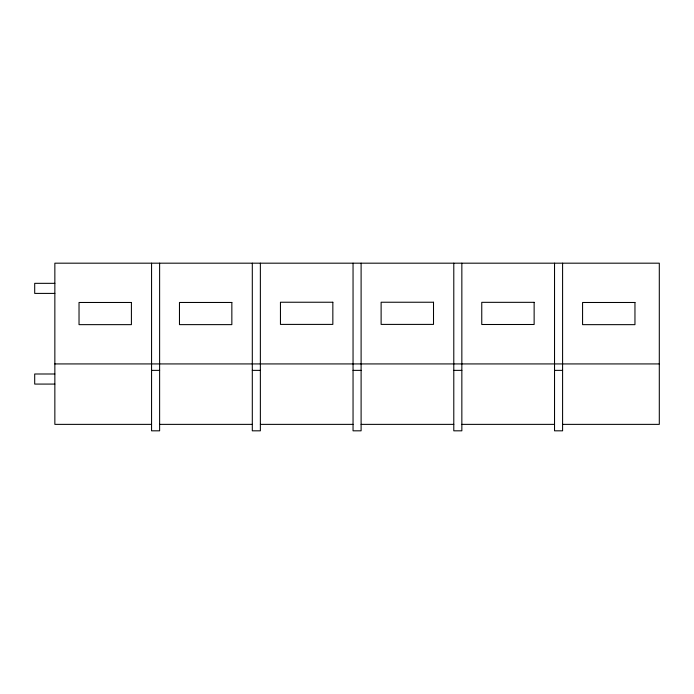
<?xml version="1.0" encoding="UTF-8"?>
<svg xmlns="http://www.w3.org/2000/svg" width="694" height="694" viewBox="0 0 694 694"><rect width="100%" height="100%" fill="white"/><g stroke="black" fill="none" stroke-linecap="round" stroke-linejoin="round"><path stroke-width="1.04" d="M54.852 283.334L34.7 283.334L34.7 293.406L54.852 293.406M54.852 363.925L659.3 363.925M151.561 370.37L159.62 370.37M252.304 370.37L260.363 370.37M353.046 370.37L361.106 370.37M453.789 370.37L461.848 370.37M554.532 370.37L562.591 370.37M54.852 373.997L34.7 373.997L34.7 384.077L54.852 384.077M151.561 424.372L54.852 424.372L54.852 263.182L659.3 263.182L659.3 424.372L562.591 424.372M159.62 424.372L252.304 424.372M260.363 424.372L353.046 424.372M361.106 424.372L453.789 424.372M461.848 424.372L554.532 424.372M562.591 263.182L562.591 430.818L554.532 430.818L554.532 263.182M461.848 263.182L461.848 430.818L453.789 430.818L453.789 263.182M361.106 263.182L361.106 430.818L353.046 430.818L353.046 263.182M260.363 263.182L260.363 430.818L252.304 430.818L252.304 263.182M159.62 263.182L159.62 430.818L151.561 430.818L151.561 263.182M332.842 302.237L280.454 302.237L280.454 324.402L332.842 324.402L332.842 302.237M433.507 302.237L381.119 302.237L381.119 324.402L433.507 324.402L433.507 302.237M534.137 302.332L481.757 302.332L481.757 324.497L534.137 324.497L534.137 302.332M131.409 302.48L79.029 302.48L79.029 324.645L131.409 324.645L131.409 302.48M231.848 302.471L179.468 302.471L179.468 324.627L231.848 324.627L231.848 302.471M634.958 302.489L582.57 302.489L582.57 324.653L634.958 324.653L634.958 302.489"/></g></svg>
